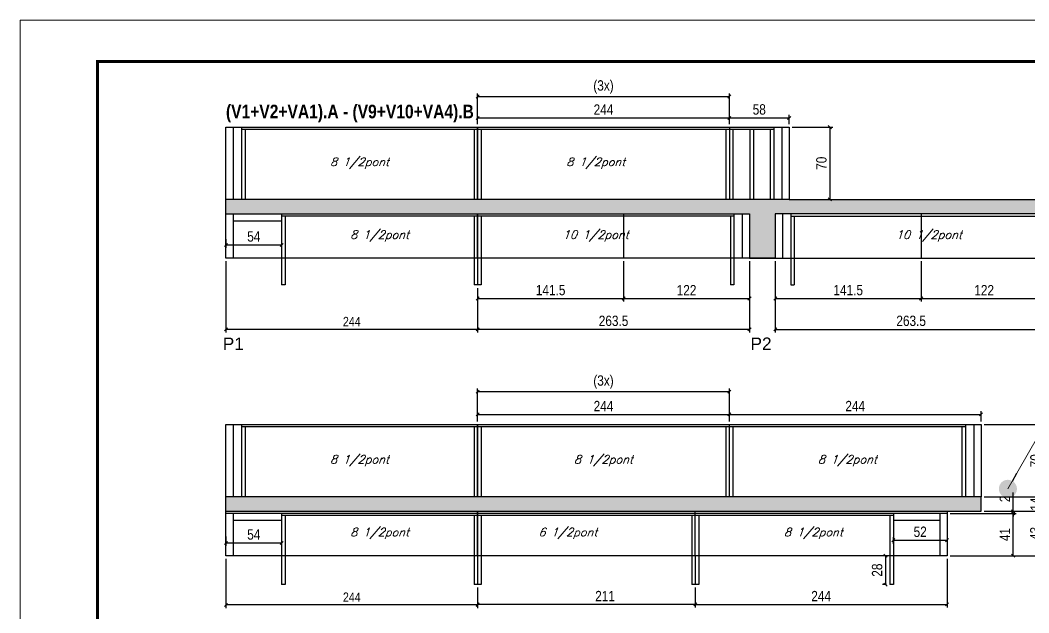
# Model space of a CAD drawing. Extents: x 3330 to 22105, y 1197 to 30204.
# Drawn here: x 16030 to 17007, y 24644 to 25219 of the extents above; entities that cross this region are included whole.
import ezdxf

# ---------------------------------------------------------------- set-up
doc = ezdxf.new("R2010")
doc.units = 0
doc.linetypes.add('DASHED', pattern=[0.75, 0.5, -0.25])
for name, color, linetype in [('5', 5, 'Continuous'), ('COTA', 241, 'Continuous'), ('NOMENCLATURA', 7, 'Continuous'), ('Painéis', 200, 'Continuous'), ('SARR_2.2x7', 40, 'Continuous'), ('SARR_3.5x7', 81, 'Continuous'), ('texto', 7, 'Continuous')]:
    doc.layers.add(name, color=color, linetype=linetype)
for name, color, linetype, lineweight in [('Folhas', 255, 'Continuous', 9), ('Hachura', 251, 'Continuous', 9), ('SARRAFO DE PRESSAO', 251, 'DASHED', 9)]:
    doc.layers.add(name, color=color, linetype=linetype, lineweight=lineweight)
doc.styles.add('COTA TECNICA', font='techl___.ttf', dxfattribs={"height": 10})
doc.styles.add('COTA TECNICA-50', font='techl___.ttf', dxfattribs={"height": 9})
doc.styles.add('Romans', font='romans.shx')
doc.styles.get("Standard").update_dxf_attribs({"font": 'arial.ttf'})
doc.styles.add('TECNICA', font='techb___.ttf', dxfattribs={"height": 10})
doc.dimstyles.new('3x', dxfattribs={"dimtxt": 10, "dimasz": 5, "dimexe": 7, "dimexo": 5, "dimgap": 4, "dimtad": 1, "dimdec": 4, "dimlfac": 0.333333, "dimdsep": 46, "dimtxsty": 'Standard', "dimblk": 'DOT', "dimcen": 0.09, "dimclrd": 1, "dimclre": 1, "dimclrt": 2, "dimadec": 0, "dimazin": 2, "dimtfac": 1, "dimtdec": 4, "dimtmove": 0, "dimatfit": 3, "dimldrblk": 'DOT', "dimfxl": 1, "dimtolj": 1, "dimtzin": 0, "dimlwd": 9, "dimlwe": 9, "dimarcsym": 0})
doc.dimstyles.new('COTA PAINEL-50', dxfattribs={"dimtxt": 9, "dimasz": 3, "dimexe": 3, "dimexo": 3, "dimgap": 3, "dimtad": 1, "dimdec": 1, "dimzin": 12, "dimdsep": 46, "dimtxsty": 'COTA TECNICA-50', "dimblk1": 'OBLIQUE', "dimblk2": 'OBLIQUE', "dimsah": 1, "dimcen": 0.9, "dimclrd": 4, "dimclre": 4, "dimclrt": 240, "dimadec": 1, "dimazin": 3, "dimtfac": 1, "dimtdec": 1, "dimtmove": 0, "dimatfit": 3, "dimfxl": 1, "dimtolj": 1, "dimtzin": 12, "dimarcsym": 0})
doc.dimstyles.new('PAINEL', dxfattribs={"dimtxt": 10, "dimasz": 3, "dimexe": 3, "dimexo": 3, "dimgap": 3, "dimtad": 1, "dimdec": 1, "dimzin": 12, "dimdsep": 46, "dimtxsty": 'COTA TECNICA', "dimblk1": 'OBLIQUE', "dimblk2": 'OBLIQUE', "dimsah": 1, "dimcen": 0.9, "dimclrd": 4, "dimclre": 4, "dimclrt": 240, "dimadec": 1, "dimazin": 3, "dimtfac": 1, "dimtdec": 1, "dimtmove": 0, "dimatfit": 3, "dimfxl": 1, "dimtolj": 1, "dimtzin": 12, "dimarcsym": 0})

# ---------------------------------------------------------------- blocks, each defined once
blk = doc.blocks.new('9999999999')
at = {"layer": 'Folhas'}
blk.add_lwpolyline([(98138.98, 34190.21), (99623.98, 34190.21), (99623.98, 35240.21), (98138.98, 35240.21)], close=True, dxfattribs=at)
at = {"layer": 'Folhas', "color": 30, "const_width": 3}
blk.add_lwpolyline([(98213.98, 34230.21), (99583.98, 34230.21), (99583.98, 35200.21), (98213.98, 35200.21)], close=True, dxfattribs=at)
blk = doc.blocks.new('_Oblique')
at = {"color": 0, "linetype": 'ByBlock', "lineweight": -2}
blk.add_line((-0.5, -0.5), (0.5, 0.5), dxfattribs=at)
blk = doc.blocks.new('*D2423')
at = {"layer": 'COTA', "color": 4, "linetype": 'ByBlock', "lineweight": -2, "transparency": 16777216}
for p, q in [((16229.04, 24985.18), (16229.04, 24916.18)), ((16473.04, 24959.18), (16473.04, 24916.18)), ((16473.04, 24919.18), (16229.04, 24919.18))]:
    blk.add_line(p, q, dxfattribs=at)
at = {"layer": 'Defpoints', "color": 0, "linetype": 'ByBlock', "transparency": 16777216}
for p in [(16229.04, 24988.18), (16473.04, 24962.18), (16229.04, 24919.18)]:
    blk.add_point(p, dxfattribs=at)
at = {"layer": 'COTA', "color": 4, "linetype": 'ByBlock', "lineweight": -2, "transparency": 16777216, "xscale": 3, "yscale": 3, "zscale": 3, "rotation": 180}
blk.add_blockref('_Oblique', (16229.04, 24919.18), dxfattribs=at)
at = {"layer": 'COTA', "color": 4, "linetype": 'ByBlock', "lineweight": -2, "transparency": 16777216, "xscale": 3, "yscale": 3, "zscale": 3}
blk.add_blockref('_Oblique', (16473.04, 24919.18), dxfattribs=at)
at = {"layer": 'COTA', "color": 240, "linetype": 'ByBlock', "transparency": 16777216, "insert": (16351.04, 24926.75), "char_height": 9, "attachment_point": 5, "style": 'COTA TECNICA-50'}
blk.add_mtext('\\A1;244', dxfattribs=at)
blk = doc.blocks.new('*D2424')
at = {"layer": 'COTA', "color": 4, "linetype": 'ByBlock', "lineweight": -2, "transparency": 16777216}
for p, q in [((16736.54, 24985.18), (16736.54, 24916.18)), ((16473.04, 24959.18), (16473.04, 24916.18)), ((16736.54, 24919.18), (16473.04, 24919.18))]:
    blk.add_line(p, q, dxfattribs=at)
at = {"layer": 'Defpoints', "color": 0, "linetype": 'ByBlock', "transparency": 16777216}
for p in [(16736.54, 24988.18), (16473.04, 24962.18), (16473.04, 24919.18)]:
    blk.add_point(p, dxfattribs=at)
at = {"layer": 'COTA', "color": 4, "linetype": 'ByBlock', "lineweight": -2, "transparency": 16777216, "xscale": 3, "yscale": 3, "zscale": 3, "rotation": 180}
blk.add_blockref('_Oblique', (16473.04, 24919.18), dxfattribs=at)
at = {"layer": 'COTA', "color": 4, "linetype": 'ByBlock', "lineweight": -2, "transparency": 16777216, "xscale": 3, "yscale": 3, "zscale": 3}
blk.add_blockref('_Oblique', (16736.54, 24919.18), dxfattribs=at)
at = {"layer": 'COTA', "color": 240, "linetype": 'ByBlock', "transparency": 16777216, "insert": (16604.79, 24927.4), "char_height": 10, "attachment_point": 5, "style": 'COTA TECNICA'}
blk.add_mtext('\\A1;263.5', dxfattribs=at)
blk = doc.blocks.new('*D2440')
at = {"layer": 'COTA', "color": 4, "linetype": 'ByBlock', "lineweight": -2, "transparency": 16777216}
for p, q in [((16229.04, 24696.86), (16229.04, 24649.09)), ((16473.04, 24668.86), (16473.04, 24649.09)), ((16473.04, 24652.09), (16229.04, 24652.09))]:
    blk.add_line(p, q, dxfattribs=at)
at = {"layer": 'Defpoints', "color": 0, "linetype": 'ByBlock', "transparency": 16777216}
for p in [(16229.04, 24699.86), (16473.04, 24671.86), (16229.04, 24652.09)]:
    blk.add_point(p, dxfattribs=at)
at = {"layer": 'COTA', "color": 4, "linetype": 'ByBlock', "lineweight": -2, "transparency": 16777216, "xscale": 3, "yscale": 3, "zscale": 3, "rotation": 180}
blk.add_blockref('_Oblique', (16229.04, 24652.09), dxfattribs=at)
at = {"layer": 'COTA', "color": 4, "linetype": 'ByBlock', "lineweight": -2, "transparency": 16777216, "xscale": 3, "yscale": 3, "zscale": 3}
blk.add_blockref('_Oblique', (16473.04, 24652.09), dxfattribs=at)
at = {"layer": 'COTA', "color": 240, "linetype": 'ByBlock', "transparency": 16777216, "insert": (16351.04, 24659.66), "char_height": 9, "attachment_point": 5, "style": 'COTA TECNICA-50'}
blk.add_mtext('\\A1;244', dxfattribs=at)
blk = doc.blocks.new('*D2441')
at = {"layer": 'COTA', "color": 4, "linetype": 'ByBlock', "lineweight": -2, "transparency": 16777216}
for p, q in [((16473.04, 24668.86), (16473.04, 24649.64)), ((16684.04, 24668.86), (16684.04, 24649.64)), ((16684.04, 24652.64), (16473.04, 24652.64))]:
    blk.add_line(p, q, dxfattribs=at)
at = {"layer": 'Defpoints', "color": 0, "linetype": 'ByBlock', "transparency": 16777216}
for p in [(16473.04, 24671.86), (16684.04, 24671.86), (16473.04, 24652.64)]:
    blk.add_point(p, dxfattribs=at)
at = {"layer": 'COTA', "color": 4, "linetype": 'ByBlock', "lineweight": -2, "transparency": 16777216, "xscale": 3, "yscale": 3, "zscale": 3, "rotation": 180}
blk.add_blockref('_Oblique', (16473.04, 24652.64), dxfattribs=at)
at = {"layer": 'COTA', "color": 4, "linetype": 'ByBlock', "lineweight": -2, "transparency": 16777216, "xscale": 3, "yscale": 3, "zscale": 3}
blk.add_blockref('_Oblique', (16684.04, 24652.64), dxfattribs=at)
at = {"layer": 'COTA', "color": 240, "linetype": 'ByBlock', "transparency": 16777216, "insert": (16596.54, 24660.69), "char_height": 10, "attachment_point": 5, "style": 'COTA TECNICA'}
blk.add_mtext('\\A1;211', dxfattribs=at)
blk = doc.blocks.new('*D2442')
at = {"layer": 'COTA', "color": 4, "linetype": 'ByBlock', "lineweight": -2, "transparency": 16777216}
for p, q in [((16928.04, 24696.86), (16928.04, 24649.6)), ((16684.04, 24668.86), (16684.04, 24649.6)), ((16684.04, 24652.6), (16928.04, 24652.6))]:
    blk.add_line(p, q, dxfattribs=at)
at = {"layer": 'Defpoints', "color": 0, "linetype": 'ByBlock', "transparency": 16777216}
for p in [(16928.04, 24699.86), (16684.04, 24671.86), (16928.04, 24652.6)]:
    blk.add_point(p, dxfattribs=at)
at = {"layer": 'COTA', "color": 4, "linetype": 'ByBlock', "lineweight": -2, "transparency": 16777216, "xscale": 3, "yscale": 3, "zscale": 3, "rotation": 180}
blk.add_blockref('_Oblique', (16684.04, 24652.6), dxfattribs=at)
at = {"layer": 'COTA', "color": 4, "linetype": 'ByBlock', "lineweight": -2, "transparency": 16777216, "xscale": 3, "yscale": 3, "zscale": 3}
blk.add_blockref('_Oblique', (16928.04, 24652.6), dxfattribs=at)
at = {"layer": 'COTA', "color": 240, "linetype": 'ByBlock', "transparency": 16777216, "insert": (16806.04, 24660.67), "char_height": 10, "attachment_point": 5, "style": 'COTA TECNICA'}
blk.add_mtext('\\A1;244', dxfattribs=at)
blk = doc.blocks.new('*D2447')
at = {"layer": 'COTA', "color": 4, "linetype": 'ByBlock', "lineweight": -2, "transparency": 16777216}
for p, q in [((16869.54, 24699.86), (16865.43, 24699.86)), ((16868.43, 24699.86), (16868.43, 24671.86)), ((16869.54, 24671.86), (16865.43, 24671.86))]:
    blk.add_line(p, q, dxfattribs=at)
at = {"layer": 'Defpoints', "color": 0, "linetype": 'ByBlock', "transparency": 16777216}
for p in [(16872.54, 24699.86), (16868.43, 24671.86), (16872.54, 24671.86)]:
    blk.add_point(p, dxfattribs=at)
at = {"layer": 'COTA', "color": 4, "linetype": 'ByBlock', "lineweight": -2, "transparency": 16777216, "xscale": 3, "yscale": 3, "zscale": 3}
for p, rotation in [((16868.43, 24699.86), 90), ((16868.43, 24671.86), 270)]:
    blk.add_blockref('_Oblique', p, dxfattribs=dict(at, rotation=rotation))
at = {"layer": 'COTA', "color": 240, "linetype": 'ByBlock', "transparency": 16777216, "insert": (16860.33, 24685.86), "char_height": 10, "attachment_point": 5, "rotation": 90, "style": 'COTA TECNICA'}
blk.add_mtext('\\A1;28', dxfattribs=at)
blk = doc.blocks.new('*D2448')
at = {"layer": 'COTA', "color": 4, "linetype": 'ByBlock', "lineweight": -2, "transparency": 16777216}
for p, q in [((16869.54, 24699.86), (16865.43, 24699.86)), ((16868.43, 24699.86), (16868.43, 24671.86)), ((16869.54, 24671.86), (16865.43, 24671.86))]:
    blk.add_line(p, q, dxfattribs=at)
at = {"layer": 'Defpoints', "color": 0, "linetype": 'ByBlock', "transparency": 16777216}
for p in [(16872.54, 24699.86), (16868.43, 24671.86), (16872.54, 24671.86)]:
    blk.add_point(p, dxfattribs=at)
at = {"layer": 'COTA', "color": 4, "linetype": 'ByBlock', "lineweight": -2, "transparency": 16777216, "xscale": 3, "yscale": 3, "zscale": 3}
for p, rotation in [((16868.43, 24699.86), 90), ((16868.43, 24671.86), 270)]:
    blk.add_blockref('_Oblique', p, dxfattribs=dict(at, rotation=rotation))
at = {"layer": 'COTA', "color": 240, "linetype": 'ByBlock', "transparency": 16777216, "insert": (16860.33, 24685.86), "char_height": 10, "attachment_point": 5, "rotation": 90, "style": 'COTA TECNICA'}
blk.add_mtext('\\A1;28', dxfattribs=at)
blk = doc.blocks.new('*D3654')
at = {"layer": 'COTA', "color": 4, "lineweight": -2, "transparency": 16777216}
for p, q in [((16229.04, 25006.68), (16229.04, 24998.05)), ((16283.04, 25006.68), (16283.04, 24998.05)), ((16229.04, 25001.05), (16283.04, 25001.05))]:
    blk.add_line(p, q, dxfattribs=at)
at = {"layer": 'Defpoints', "color": 0, "transparency": 16777216}
for p in [(16229.04, 25009.68), (16283.04, 25009.68), (16283.04, 25001.05)]:
    blk.add_point(p, dxfattribs=at)
at = {"layer": 'COTA', "color": 4, "lineweight": -2, "transparency": 16777216, "xscale": 3, "yscale": 3, "zscale": 3, "rotation": 180}
blk.add_blockref('_Oblique', (16229.04, 25001.05), dxfattribs=at)
at = {"layer": 'COTA', "color": 4, "lineweight": -2, "transparency": 16777216, "xscale": 3, "yscale": 3, "zscale": 3}
blk.add_blockref('_Oblique', (16283.04, 25001.05), dxfattribs=at)
at = {"layer": 'COTA', "color": 240, "transparency": 16777216, "insert": (16256.04, 25009.16), "char_height": 10, "attachment_point": 5, "style": 'COTA TECNICA'}
blk.add_mtext('\\A1;54', dxfattribs=at)
blk = doc.blocks.new('*D3656')
at = {"layer": 'COTA', "color": 4, "linetype": 'ByBlock', "lineweight": -2, "transparency": 16777216}
for p, q in [((16761.54, 24985.18), (16761.54, 24916.18)), ((17025.04, 24959.18), (17025.04, 24916.18)), ((16761.54, 24919.18), (17025.04, 24919.18))]:
    blk.add_line(p, q, dxfattribs=at)
at = {"layer": 'Defpoints', "color": 0, "linetype": 'ByBlock', "transparency": 16777216}
for p in [(16761.54, 24988.18), (17025.04, 24962.18), (17025.04, 24919.18)]:
    blk.add_point(p, dxfattribs=at)
at = {"layer": 'COTA', "color": 4, "linetype": 'ByBlock', "lineweight": -2, "transparency": 16777216, "xscale": 3, "yscale": 3, "zscale": 3, "rotation": 180}
blk.add_blockref('_Oblique', (16761.54, 24919.18), dxfattribs=at)
at = {"layer": 'COTA', "color": 4, "linetype": 'ByBlock', "lineweight": -2, "transparency": 16777216, "xscale": 3, "yscale": 3, "zscale": 3}
blk.add_blockref('_Oblique', (17025.04, 24919.18), dxfattribs=at)
at = {"layer": 'COTA', "color": 240, "linetype": 'ByBlock', "transparency": 16777216, "insert": (16893.29, 24927.4), "char_height": 10, "attachment_point": 5, "style": 'COTA TECNICA'}
blk.add_mtext('\\A1;263.5', dxfattribs=at)
blk = doc.blocks.new('*D3658')
at = {"layer": 'COTA', "color": 4, "lineweight": -2, "transparency": 16777216}
for p, q in [((16473.04, 25118.18), (16473.04, 25127.12)), ((16473.04, 25124.12), (16717.04, 25124.12)), ((16717.04, 25118.18), (16717.04, 25127.12))]:
    blk.add_line(p, q, dxfattribs=at)
at = {"layer": 'Defpoints', "color": 0, "transparency": 16777216}
for p in [(16717.04, 25124.12), (16473.04, 25115.18), (16717.04, 25115.18)]:
    blk.add_point(p, dxfattribs=at)
at = {"layer": 'COTA', "color": 4, "lineweight": -2, "transparency": 16777216, "xscale": 3, "yscale": 3, "zscale": 3, "rotation": 180}
blk.add_blockref('_Oblique', (16473.04, 25124.12), dxfattribs=at)
at = {"layer": 'COTA', "color": 4, "lineweight": -2, "transparency": 16777216, "xscale": 3, "yscale": 3, "zscale": 3}
blk.add_blockref('_Oblique', (16717.04, 25124.12), dxfattribs=at)
at = {"layer": 'COTA', "color": 240, "transparency": 16777216, "insert": (16595.04, 25132.19), "char_height": 10, "attachment_point": 5, "style": 'COTA TECNICA'}
blk.add_mtext('\\A1;244', dxfattribs=at)
blk = doc.blocks.new('*D3659')
at = {"layer": 'COTA', "color": 4, "lineweight": -2, "transparency": 16777216}
for p, q in [((16717.04, 25118.18), (16717.04, 25127.12)), ((16717.04, 25124.12), (16775.04, 25124.12)), ((16775.04, 25118.18), (16775.04, 25127.12))]:
    blk.add_line(p, q, dxfattribs=at)
at = {"layer": 'Defpoints', "color": 0, "transparency": 16777216}
for p in [(16775.04, 25124.12), (16717.04, 25115.18), (16775.04, 25115.18)]:
    blk.add_point(p, dxfattribs=at)
at = {"layer": 'COTA', "color": 4, "lineweight": -2, "transparency": 16777216, "xscale": 3, "yscale": 3, "zscale": 3, "rotation": 180}
blk.add_blockref('_Oblique', (16717.04, 25124.12), dxfattribs=at)
at = {"layer": 'COTA', "color": 4, "lineweight": -2, "transparency": 16777216, "xscale": 3, "yscale": 3, "zscale": 3}
blk.add_blockref('_Oblique', (16775.04, 25124.12), dxfattribs=at)
at = {"layer": 'COTA', "color": 240, "transparency": 16777216, "insert": (16746.04, 25132.25), "char_height": 10, "attachment_point": 5, "style": 'COTA TECNICA'}
blk.add_mtext('\\A1;58', dxfattribs=at)
blk = doc.blocks.new('*D3660')
at = {"layer": 'COTA', "color": 4, "lineweight": -2, "transparency": 16777216}
for p, q in [((16473.04, 25118.18), (16473.04, 25147.87)), ((16473.04, 25144.87), (16717.04, 25144.87)), ((16717.04, 25118.18), (16717.04, 25147.87))]:
    blk.add_line(p, q, dxfattribs=at)
at = {"layer": 'Defpoints', "color": 0, "transparency": 16777216}
for p in [(16717.04, 25144.87), (16473.04, 25115.18), (16717.04, 25115.18)]:
    blk.add_point(p, dxfattribs=at)
at = {"layer": 'COTA', "color": 4, "lineweight": -2, "transparency": 16777216, "xscale": 3, "yscale": 3, "zscale": 3, "rotation": 180}
blk.add_blockref('_Oblique', (16473.04, 25144.87), dxfattribs=at)
at = {"layer": 'COTA', "color": 4, "lineweight": -2, "transparency": 16777216, "xscale": 3, "yscale": 3, "zscale": 3}
blk.add_blockref('_Oblique', (16717.04, 25144.87), dxfattribs=at)
at = {"layer": 'COTA', "color": 240, "transparency": 16777216, "insert": (16595.04, 25154.09), "char_height": 10, "attachment_point": 5, "style": 'COTA TECNICA'}
blk.add_mtext('\\A1;(3x)', dxfattribs=at)
blk = doc.blocks.new('*D3663')
at = {"layer": 'COTA', "color": 4, "lineweight": -2, "transparency": 16777216}
for p, q in [((16778.04, 25115.18), (16817.43, 25115.18)), ((16814.43, 25115.18), (16814.43, 25045.18)), ((16778.04, 25045.18), (16817.43, 25045.18))]:
    blk.add_line(p, q, dxfattribs=at)
at = {"layer": 'Defpoints', "color": 0, "transparency": 16777216}
for p in [(16775.04, 25115.18), (16775.04, 25045.18), (16814.43, 25045.18)]:
    blk.add_point(p, dxfattribs=at)
at = {"layer": 'COTA', "color": 4, "lineweight": -2, "transparency": 16777216, "xscale": 3, "yscale": 3, "zscale": 3}
for p, rotation in [((16814.43, 25115.18), 90), ((16814.43, 25045.18), 270)]:
    blk.add_blockref('_Oblique', p, dxfattribs=dict(at, rotation=rotation))
at = {"layer": 'COTA', "color": 240, "transparency": 16777216, "insert": (16806.32, 25080.18), "char_height": 10, "attachment_point": 5, "rotation": 90, "style": 'COTA TECNICA'}
blk.add_mtext('\\A1;70', dxfattribs=at)
blk = doc.blocks.new('*D3664')
at = {"layer": 'COTA', "color": 4, "lineweight": -2, "transparency": 16777216}
for p, q in [((16614.54, 24985.18), (16614.54, 24946.09)), ((16473.04, 24959.18), (16473.04, 24946.09)), ((16473.04, 24949.09), (16614.54, 24949.09))]:
    blk.add_line(p, q, dxfattribs=at)
at = {"layer": 'Defpoints', "color": 0, "transparency": 16777216}
for p in [(16614.54, 24988.18), (16473.04, 24962.18), (16614.54, 24949.09)]:
    blk.add_point(p, dxfattribs=at)
at = {"layer": 'COTA', "color": 4, "lineweight": -2, "transparency": 16777216, "xscale": 3, "yscale": 3, "zscale": 3, "rotation": 180}
blk.add_blockref('_Oblique', (16473.04, 24949.09), dxfattribs=at)
at = {"layer": 'COTA', "color": 4, "lineweight": -2, "transparency": 16777216, "xscale": 3, "yscale": 3, "zscale": 3}
blk.add_blockref('_Oblique', (16614.54, 24949.09), dxfattribs=at)
at = {"layer": 'COTA', "color": 240, "transparency": 16777216, "insert": (16543.79, 24957.2), "char_height": 10, "attachment_point": 5, "style": 'COTA TECNICA'}
blk.add_mtext('\\A1;141.5', dxfattribs=at)
blk = doc.blocks.new('*D3665')
at = {"layer": 'COTA', "color": 4, "lineweight": -2, "transparency": 16777216}
for p, q in [((16614.54, 24985.18), (16614.54, 24946.09)), ((16736.54, 24985.18), (16736.54, 24946.09)), ((16614.54, 24949.09), (16736.54, 24949.09))]:
    blk.add_line(p, q, dxfattribs=at)
at = {"layer": 'Defpoints', "color": 0, "transparency": 16777216}
for p in [(16614.54, 24988.18), (16736.54, 24988.18), (16736.54, 24949.09)]:
    blk.add_point(p, dxfattribs=at)
at = {"layer": 'COTA', "color": 4, "lineweight": -2, "transparency": 16777216, "xscale": 3, "yscale": 3, "zscale": 3, "rotation": 180}
blk.add_blockref('_Oblique', (16614.54, 24949.09), dxfattribs=at)
at = {"layer": 'COTA', "color": 4, "lineweight": -2, "transparency": 16777216, "xscale": 3, "yscale": 3, "zscale": 3}
blk.add_blockref('_Oblique', (16736.54, 24949.09), dxfattribs=at)
at = {"layer": 'COTA', "color": 240, "transparency": 16777216, "insert": (16675.54, 24957.15), "char_height": 10, "attachment_point": 5, "style": 'COTA TECNICA'}
blk.add_mtext('\\A1;122', dxfattribs=at)
blk = doc.blocks.new('*D3666')
at = {"layer": 'COTA', "color": 4, "lineweight": -2, "transparency": 16777216}
for p, q in [((16761.54, 24985.18), (16761.54, 24946.09)), ((16903.04, 24985.18), (16903.04, 24946.09)), ((16761.54, 24949.09), (16903.04, 24949.09))]:
    blk.add_line(p, q, dxfattribs=at)
at = {"layer": 'Defpoints', "color": 0, "transparency": 16777216}
for p in [(16761.54, 24988.18), (16903.04, 24988.18), (16903.04, 24949.09)]:
    blk.add_point(p, dxfattribs=at)
at = {"layer": 'COTA', "color": 4, "lineweight": -2, "transparency": 16777216, "xscale": 3, "yscale": 3, "zscale": 3, "rotation": 180}
blk.add_blockref('_Oblique', (16761.54, 24949.09), dxfattribs=at)
at = {"layer": 'COTA', "color": 4, "lineweight": -2, "transparency": 16777216, "xscale": 3, "yscale": 3, "zscale": 3}
blk.add_blockref('_Oblique', (16903.04, 24949.09), dxfattribs=at)
at = {"layer": 'COTA', "color": 240, "transparency": 16777216, "insert": (16832.29, 24957.2), "char_height": 10, "attachment_point": 5, "style": 'COTA TECNICA'}
blk.add_mtext('\\A1;141.5', dxfattribs=at)
blk = doc.blocks.new('*D3667')
at = {"layer": 'COTA', "color": 4, "lineweight": -2, "transparency": 16777216}
for p, q in [((16903.04, 24985.18), (16903.04, 24946.09)), ((17025.04, 24959.18), (17025.04, 24946.09)), ((16903.04, 24949.09), (17025.04, 24949.09))]:
    blk.add_line(p, q, dxfattribs=at)
at = {"layer": 'Defpoints', "color": 0, "transparency": 16777216}
for p in [(16903.04, 24988.18), (17025.04, 24962.18), (17025.04, 24949.09)]:
    blk.add_point(p, dxfattribs=at)
at = {"layer": 'COTA', "color": 4, "lineweight": -2, "transparency": 16777216, "xscale": 3, "yscale": 3, "zscale": 3, "rotation": 180}
blk.add_blockref('_Oblique', (16903.04, 24949.09), dxfattribs=at)
at = {"layer": 'COTA', "color": 4, "lineweight": -2, "transparency": 16777216, "xscale": 3, "yscale": 3, "zscale": 3}
blk.add_blockref('_Oblique', (17025.04, 24949.09), dxfattribs=at)
at = {"layer": 'COTA', "color": 240, "transparency": 16777216, "insert": (16964.04, 24957.15), "char_height": 10, "attachment_point": 5, "style": 'COTA TECNICA'}
blk.add_mtext('\\A1;122', dxfattribs=at)
blk = doc.blocks.new('*D3669')
at = {"layer": 'COTA', "color": 4, "lineweight": -2, "transparency": 16777216}
for p, q in [((16876.04, 24711.36), (16876.04, 24717.87)), ((16876.04, 24714.87), (16928.04, 24714.87)), ((16928.04, 24718.36), (16928.04, 24711.87))]:
    blk.add_line(p, q, dxfattribs=at)
at = {"layer": 'Defpoints', "color": 0, "transparency": 16777216}
for p in [(16928.04, 24721.36), (16928.04, 24714.87), (16876.04, 24708.36)]:
    blk.add_point(p, dxfattribs=at)
at = {"layer": 'COTA', "color": 4, "lineweight": -2, "transparency": 16777216, "xscale": 3, "yscale": 3, "zscale": 3, "rotation": 180}
blk.add_blockref('_Oblique', (16876.04, 24714.87), dxfattribs=at)
at = {"layer": 'COTA', "color": 4, "lineweight": -2, "transparency": 16777216, "xscale": 3, "yscale": 3, "zscale": 3}
blk.add_blockref('_Oblique', (16928.04, 24714.87), dxfattribs=at)
at = {"layer": 'COTA', "color": 240, "transparency": 16777216, "insert": (16902.04, 24722.98), "char_height": 10, "attachment_point": 5, "style": 'COTA TECNICA'}
blk.add_mtext('\\A1;52', dxfattribs=at)
blk = doc.blocks.new('*D3675')
at = {"layer": 'COTA', "color": 4, "lineweight": -2, "transparency": 16777216}
for p, q in [((16229.04, 24718.36), (16229.04, 24709.24)), ((16229.04, 24712.24), (16283.04, 24712.24)), ((16283.04, 24718.36), (16283.04, 24709.24))]:
    blk.add_line(p, q, dxfattribs=at)
at = {"layer": 'Defpoints', "color": 0, "transparency": 16777216}
for p in [(16229.04, 24721.36), (16283.04, 24721.36), (16283.04, 24712.24)]:
    blk.add_point(p, dxfattribs=at)
at = {"layer": 'COTA', "color": 4, "lineweight": -2, "transparency": 16777216, "xscale": 3, "yscale": 3, "zscale": 3, "rotation": 180}
blk.add_blockref('_Oblique', (16229.04, 24712.24), dxfattribs=at)
at = {"layer": 'COTA', "color": 4, "lineweight": -2, "transparency": 16777216, "xscale": 3, "yscale": 3, "zscale": 3}
blk.add_blockref('_Oblique', (16283.04, 24712.24), dxfattribs=at)
at = {"layer": 'COTA', "color": 240, "transparency": 16777216, "insert": (16256.04, 24720.35), "char_height": 10, "attachment_point": 5, "style": 'COTA TECNICA'}
blk.add_mtext('\\A1;54', dxfattribs=at)
blk = doc.blocks.new('*D3676')
at = {"layer": 'COTA', "color": 4, "lineweight": -2, "transparency": 16777216}
for p, q in [((16473.04, 24829.86), (16473.04, 24839.76)), ((16473.04, 24836.76), (16717.04, 24836.76)), ((16717.04, 24829.86), (16717.04, 24839.76))]:
    blk.add_line(p, q, dxfattribs=at)
at = {"layer": 'Defpoints', "color": 0, "transparency": 16777216}
for p in [(16717.04, 24836.76), (16473.04, 24826.86), (16717.04, 24826.86)]:
    blk.add_point(p, dxfattribs=at)
at = {"layer": 'COTA', "color": 4, "lineweight": -2, "transparency": 16777216, "xscale": 3, "yscale": 3, "zscale": 3, "rotation": 180}
blk.add_blockref('_Oblique', (16473.04, 24836.76), dxfattribs=at)
at = {"layer": 'COTA', "color": 4, "lineweight": -2, "transparency": 16777216, "xscale": 3, "yscale": 3, "zscale": 3}
blk.add_blockref('_Oblique', (16717.04, 24836.76), dxfattribs=at)
at = {"layer": 'COTA', "color": 240, "transparency": 16777216, "insert": (16595.04, 24844.83), "char_height": 10, "attachment_point": 5, "style": 'COTA TECNICA'}
blk.add_mtext('\\A1;244', dxfattribs=at)
blk = doc.blocks.new('*D3677')
at = {"layer": 'COTA', "color": 4, "lineweight": -2, "transparency": 16777216}
for p, q in [((16717.04, 24829.86), (16717.04, 24839.76)), ((16717.04, 24836.76), (16961.04, 24836.76)), ((16961.04, 24829.86), (16961.04, 24839.76))]:
    blk.add_line(p, q, dxfattribs=at)
at = {"layer": 'Defpoints', "color": 0, "transparency": 16777216}
for p in [(16961.04, 24836.76), (16717.04, 24826.86), (16961.04, 24826.86)]:
    blk.add_point(p, dxfattribs=at)
at = {"layer": 'COTA', "color": 4, "lineweight": -2, "transparency": 16777216, "xscale": 3, "yscale": 3, "zscale": 3, "rotation": 180}
blk.add_blockref('_Oblique', (16717.04, 24836.76), dxfattribs=at)
at = {"layer": 'COTA', "color": 4, "lineweight": -2, "transparency": 16777216, "xscale": 3, "yscale": 3, "zscale": 3}
blk.add_blockref('_Oblique', (16961.04, 24836.76), dxfattribs=at)
at = {"layer": 'COTA', "color": 240, "transparency": 16777216, "insert": (16839.04, 24844.83), "char_height": 10, "attachment_point": 5, "style": 'COTA TECNICA'}
blk.add_mtext('\\A1;244', dxfattribs=at)
blk = doc.blocks.new('*D3678')
at = {"layer": 'COTA', "color": 4, "lineweight": -2, "transparency": 16777216}
for p, q in [((16473.04, 24829.86), (16473.04, 24861.87)), ((16473.04, 24858.87), (16717.04, 24858.87)), ((16717.04, 24829.86), (16717.04, 24861.87))]:
    blk.add_line(p, q, dxfattribs=at)
at = {"layer": 'Defpoints', "color": 0, "transparency": 16777216}
for p in [(16717.04, 24858.87), (16473.04, 24826.86), (16717.04, 24826.86)]:
    blk.add_point(p, dxfattribs=at)
at = {"layer": 'COTA', "color": 4, "lineweight": -2, "transparency": 16777216, "xscale": 3, "yscale": 3, "zscale": 3, "rotation": 180}
blk.add_blockref('_Oblique', (16473.04, 24858.87), dxfattribs=at)
at = {"layer": 'COTA', "color": 4, "lineweight": -2, "transparency": 16777216, "xscale": 3, "yscale": 3, "zscale": 3}
blk.add_blockref('_Oblique', (16717.04, 24858.87), dxfattribs=at)
at = {"layer": 'COTA', "color": 240, "transparency": 16777216, "insert": (16595.04, 24868.09), "char_height": 10, "attachment_point": 5, "style": 'COTA TECNICA'}
blk.add_mtext('\\A1;(3x)', dxfattribs=at)
blk = doc.blocks.new('*D3679')
at = {"layer": 'COTA', "color": 4, "linetype": 'ByBlock', "lineweight": -2, "transparency": 16777216}
for p, q in [((16964.04, 24756.86), (17024.92, 24756.86)), ((17021.92, 24742.86), (17021.92, 24756.86)), ((16964.04, 24742.86), (17024.92, 24742.86))]:
    blk.add_line(p, q, dxfattribs=at)
at = {"layer": 'Defpoints', "color": 0, "linetype": 'ByBlock', "transparency": 16777216}
for p in [(16961.04, 24756.86), (17021.92, 24756.86), (16961.04, 24742.86)]:
    blk.add_point(p, dxfattribs=at)
at = {"layer": 'COTA', "color": 4, "linetype": 'ByBlock', "lineweight": -2, "transparency": 16777216, "xscale": 3, "yscale": 3, "zscale": 3}
for p, rotation in [((17021.92, 24756.86), 90), ((17021.92, 24742.86), 270)]:
    blk.add_blockref('_Oblique', p, dxfattribs=dict(at, rotation=rotation))
at = {"layer": 'COTA', "color": 240, "linetype": 'ByBlock', "transparency": 16777216, "insert": (17013.85, 24749.86), "char_height": 10, "attachment_point": 5, "rotation": 90, "style": 'COTA TECNICA'}
blk.add_mtext('\\A1;14', dxfattribs=at)
blk = doc.blocks.new('*D3680')
at = {"layer": 'COTA', "color": 4, "linetype": 'ByBlock', "lineweight": -2, "transparency": 16777216}
for p, q in [((16964.04, 24742.86), (17024.92, 24742.86)), ((17021.92, 24742.86), (17021.92, 24699.86)), ((16931.04, 24699.86), (17024.92, 24699.86))]:
    blk.add_line(p, q, dxfattribs=at)
at = {"layer": 'Defpoints', "color": 0, "linetype": 'ByBlock', "transparency": 16777216}
for p in [(16961.04, 24742.86), (16928.04, 24699.86), (17021.92, 24699.86)]:
    blk.add_point(p, dxfattribs=at)
at = {"layer": 'COTA', "color": 4, "linetype": 'ByBlock', "lineweight": -2, "transparency": 16777216, "xscale": 3, "yscale": 3, "zscale": 3}
for p, rotation in [((17021.92, 24742.86), 90), ((17021.92, 24699.86), 270)]:
    blk.add_blockref('_Oblique', p, dxfattribs=dict(at, rotation=rotation))
at = {"layer": 'COTA', "color": 240, "linetype": 'ByBlock', "transparency": 16777216, "insert": (17013.7, 24721.36), "char_height": 10, "attachment_point": 5, "rotation": 90, "style": 'COTA TECNICA'}
blk.add_mtext('\\A1;43', dxfattribs=at)
blk = doc.blocks.new('*D3681')
at = {"layer": 'COTA', "color": 4, "linetype": 'ByBlock', "lineweight": -2, "transparency": 16777216}
for p, q in [((16931.04, 24740.86), (16995.17, 24740.86)), ((16992.17, 24699.86), (16992.17, 24740.86)), ((16931.04, 24699.86), (16995.17, 24699.86))]:
    blk.add_line(p, q, dxfattribs=at)
at = {"layer": 'Defpoints', "color": 0, "linetype": 'ByBlock', "transparency": 16777216}
for p in [(16928.04, 24740.86), (16992.17, 24740.86), (16928.04, 24699.86)]:
    blk.add_point(p, dxfattribs=at)
at = {"layer": 'COTA', "color": 4, "linetype": 'ByBlock', "lineweight": -2, "transparency": 16777216, "xscale": 3, "yscale": 3, "zscale": 3}
for p, rotation in [((16992.17, 24740.86), 90), ((16992.17, 24699.86), 270)]:
    blk.add_blockref('_Oblique', p, dxfattribs=dict(at, rotation=rotation))
at = {"layer": 'COTA', "color": 240, "linetype": 'ByBlock', "transparency": 16777216, "insert": (16984.09, 24720.36), "char_height": 10, "attachment_point": 5, "rotation": 90, "style": 'COTA TECNICA'}
blk.add_mtext('\\A1;41', dxfattribs=at)
blk = doc.blocks.new('*D3682')
at = {"layer": 'COTA', "color": 4, "linetype": 'ByBlock', "lineweight": -2, "transparency": 16777216}
for p, q in [((16992.17, 24742.86), (16992.17, 24760.97)), ((16964.04, 24742.86), (16995.17, 24742.86)), ((16964.04, 24740.86), (16995.17, 24740.86)), ((16992.17, 24740.86), (16992.17, 24742.86)), ((16992.17, 24740.86), (16992.17, 24737.86))]:
    blk.add_line(p, q, dxfattribs=at)
at = {"layer": 'Defpoints', "color": 0, "linetype": 'ByBlock', "transparency": 16777216}
for p in [(16961.04, 24742.86), (16961.04, 24740.86), (16992.17, 24742.86)]:
    blk.add_point(p, dxfattribs=at)
at = {"layer": 'COTA', "color": 4, "linetype": 'ByBlock', "lineweight": -2, "transparency": 16777216, "xscale": 3, "yscale": 3, "zscale": 3}
for p, rotation in [((16992.17, 24742.86), 270), ((16992.17, 24740.86), 90)]:
    blk.add_blockref('_Oblique', p, dxfattribs=dict(at, rotation=rotation))
at = {"layer": 'COTA', "color": 240, "linetype": 'ByBlock', "transparency": 16777216, "insert": (16984.17, 24754.92), "char_height": 10, "attachment_point": 5, "rotation": 90, "style": 'COTA TECNICA'}
blk.add_mtext('\\A1;2', dxfattribs=at)
blk = doc.blocks.new('*D3683')
at = {"layer": 'COTA', "color": 4, "lineweight": -2, "transparency": 16777216}
for p, q in [((16964.04, 24826.86), (17024.92, 24826.86)), ((17021.92, 24756.86), (17021.92, 24826.86)), ((16964.04, 24756.86), (17024.92, 24756.86))]:
    blk.add_line(p, q, dxfattribs=at)
at = {"layer": 'Defpoints', "color": 0, "transparency": 16777216}
for p in [(16961.04, 24826.86), (17021.92, 24826.86), (16961.04, 24756.86)]:
    blk.add_point(p, dxfattribs=at)
at = {"layer": 'COTA', "color": 4, "lineweight": -2, "transparency": 16777216, "xscale": 3, "yscale": 3, "zscale": 3}
for p, rotation in [((17021.92, 24826.86), 90), ((17021.92, 24756.86), 270)]:
    blk.add_blockref('_Oblique', p, dxfattribs=dict(at, rotation=rotation))
at = {"layer": 'COTA', "color": 240, "transparency": 16777216, "insert": (17013.82, 24791.86), "char_height": 10, "attachment_point": 5, "rotation": 90, "style": 'COTA TECNICA'}
blk.add_mtext('\\A1;70', dxfattribs=at)
blk = doc.blocks.new('*D3684')
at = {"layer": 'COTA', "color": 4, "lineweight": -2, "transparency": 16777216}
for p, q in [((16964.04, 24826.86), (17059.02, 24826.86)), ((17056.02, 24699.86), (17056.02, 24826.86)), ((16931.04, 24699.86), (17059.02, 24699.86))]:
    blk.add_line(p, q, dxfattribs=at)
at = {"layer": 'Defpoints', "color": 0, "transparency": 16777216}
for p in [(16961.04, 24826.86), (17056.02, 24826.86), (16928.04, 24699.86)]:
    blk.add_point(p, dxfattribs=at)
at = {"layer": 'COTA', "color": 4, "lineweight": -2, "transparency": 16777216, "xscale": 3, "yscale": 3, "zscale": 3}
for p, rotation in [((17056.02, 24826.86), 90), ((17056.02, 24699.86), 270)]:
    blk.add_blockref('_Oblique', p, dxfattribs=dict(at, rotation=rotation))
at = {"layer": 'COTA', "color": 240, "transparency": 16777216, "insert": (17047.94, 24763.36), "char_height": 10, "attachment_point": 5, "rotation": 90, "style": 'COTA TECNICA'}
blk.add_mtext('\\A1;127', dxfattribs=at)
blk = doc.blocks.new('_Dot')
at = {"color": 0, "linetype": 'ByBlock', "lineweight": -2}
blk.add_line((-0.5, 0), (-1, 0), dxfattribs=at)
at = {"color": 0, "linetype": 'ByBlock', "const_width": 0.5}
blk.add_lwpolyline([(-0.25, 0, 1), (0.25, 0, 1)], format="xyb", close=True, dxfattribs=at)

msp = doc.modelspace()

# ---------------------------------------------------------------- hatches: boundary and pattern name
at = {"layer": 'COTA'}
h = msp.add_hatch(dxfattribs=at)
h.set_pattern_fill('AR-CONC', color=256, scale=0.03)
h.paths.add_polyline_path([(16761.54, 25031.18), (17025.04, 25031.18), (17269.04, 25031.18), (17269.04, 25045.18), (16775.04, 25045.18), (16473.04, 25045.18), (16229.04, 25045.18), (16229.04, 25031.18), (16473.04, 25031.18), (16736.54, 25031.18), (16736.54, 24988.18), (16761.54, 24988.18)])
h = msp.add_hatch(dxfattribs=at)
h.set_pattern_fill('AR-CONC', color=256, scale=0.03)
h.paths.add_polyline_path([(16961.04, 24756.86), (16473.04, 24756.86), (16229.04, 24756.86), (16229.04, 24742.86), (16928.04, 24742.86), (16961.04, 24742.86)])

# ---------------------------------------------------------------- linework, layer by layer
at = {"layer": 'COTA', "linetype": 'ByBlock'}
for p, q in [((16229.04, 25031.18), (16229.04, 25045.18)), ((16473.04, 24988.18), (16473.04, 24962.18)), ((16761.54, 24988.18), (16736.54, 24988.18)), ((16736.54, 24988.18), (16761.54, 24988.18)), ((16286.54, 24962.18), (16283.04, 24962.18)), ((16476.54, 24962.18), (16469.54, 24962.18)), ((16721.54, 24962.18), (16718.04, 24962.18)), ((16776.54, 24962.18), (16780.04, 24962.18)), ((16229.04, 24742.86), (16229.04, 24756.86)), ((16473.04, 24699.86), (16473.04, 24671.86)), ((16684.04, 24699.86), (16684.04, 24671.86)), ((16286.54, 24671.86), (16283.04, 24671.86)), ((16476.54, 24671.86), (16469.54, 24671.86)), ((16687.54, 24671.86), (16680.54, 24671.86)), ((16876.04, 24671.86), (16872.54, 24671.86))]:
    msp.add_line(p, q, dxfattribs=at)
at = {"layer": 'COTA'}
for p, q in [((16775.04, 25045.18), (17269.04, 25045.18)), ((16961.04, 24742.86), (16961.04, 24756.86)), ((16928.04, 24742.86), (16961.04, 24742.86))]:
    msp.add_line(p, q, dxfattribs=at)
at = {"layer": 'Painéis', "linetype": 'Continuous'}
for p, q in [((16717.04, 25115.18), (16717.04, 25045.18)), ((16473.04, 24988.18), (16473.04, 25031.18)), ((16614.54, 25031.18), (16614.54, 24988.18)), ((16903.04, 25031.18), (16903.04, 24988.18)), ((16717.04, 24756.86), (16717.04, 24826.86)), ((16473.04, 24699.86), (16473.04, 24742.86)), ((16684.04, 24699.86), (16684.04, 24742.86))]:
    msp.add_line(p, q, dxfattribs=at)
for points in [[(16229.04, 25115.18), (16473.04, 25115.18), (16473.04, 25045.18), (16229.04, 25045.18)], [(16473.04, 25115.18), (16775.04, 25115.18), (16775.04, 25045.18), (16473.04, 25045.18)], [(16229.04, 25031.18), (16473.04, 25031.18), (16473.04, 24988.18), (16229.04, 24988.18)], [(16473.04, 25031.18), (16736.54, 25031.18), (16736.54, 24988.18), (16473.04, 24988.18)], [(17025.04, 25031.18), (16761.54, 25031.18), (16761.54, 24988.18), (17025.04, 24988.18)], [(16229.04, 24826.86), (16473.04, 24826.86), (16473.04, 24756.86), (16229.04, 24756.86)], [(16473.04, 24826.86), (16961.04, 24826.86), (16961.04, 24756.86), (16473.04, 24756.86)], [(16229.04, 24742.86), (16473.04, 24742.86), (16473.04, 24699.86), (16229.04, 24699.86)], [(16229.04, 24742.86), (16928.04, 24742.86), (16928.04, 24740.86), (16229.04, 24740.86)], [(16473.04, 24742.86), (16928.04, 24742.86), (16928.04, 24699.86), (16473.04, 24699.86)]]:
    msp.add_lwpolyline(points, close=True, dxfattribs=at)
at = {"layer": 'SARR_2.2x7', "linetype": 'Continuous'}
for p, q in [((16236.04, 25115.18), (16236.04, 25045.18)), ((16473.04, 25112.98), (16244.04, 25112.98)), ((16717.04, 25112.98), (16473.04, 25112.98)), ((16760.04, 25112.98), (16717.04, 25112.98)), ((16768.04, 25115.18), (16768.04, 25045.18)), ((16236.04, 25031.18), (16236.04, 24988.18)), ((16283.04, 25024.18), (16236.04, 25024.18)), ((16473.04, 25028.98), (16283.04, 25028.98)), ((16721.54, 25028.98), (16473.04, 25028.98)), ((16729.54, 25031.18), (16729.54, 24988.18)), ((16768.54, 25031.18), (16768.54, 24988.18)), ((16776.54, 25028.98), (17025.04, 25028.98)), ((16236.04, 24826.86), (16236.04, 24756.86)), ((16954.04, 24826.86), (16954.04, 24756.86)), ((16473.04, 24824.66), (16244.04, 24824.66)), ((16717.04, 24824.66), (16473.04, 24824.66)), ((16946.04, 24824.66), (16717.04, 24824.66)), ((16236.04, 24740.86), (16236.04, 24699.86)), ((16473.04, 24738.66), (16283.04, 24738.66)), ((16684.04, 24738.66), (16473.04, 24738.66)), ((16876.04, 24738.66), (16684.04, 24738.66)), ((16921.04, 24740.86), (16921.04, 24699.86)), ((16283.04, 24733.86), (16236.04, 24733.86)), ((16921.04, 24733.86), (16876.04, 24733.86))]:
    msp.add_line(p, q, dxfattribs=at)
at = {"layer": 'SARR_3.5x7'}
for p, q in [((16244.04, 25115.18), (16244.04, 25045.18)), ((16247.54, 25112.98), (16247.54, 25045.18)), ((16469.54, 25112.98), (16469.54, 25045.18)), ((16476.54, 25112.98), (16476.54, 25045.18)), ((16713.54, 25112.98), (16713.54, 25045.18)), ((16720.54, 25112.98), (16720.54, 25045.18)), ((16736.92, 25112.98), (16736.92, 25045.18)), ((16740.42, 25112.98), (16740.42, 25045.18)), ((16756.54, 25112.98), (16756.54, 25045.18)), ((16760.04, 25115.18), (16760.04, 25045.18)), ((16283.04, 25031.18), (16283.04, 24962.18)), ((16286.54, 25028.98), (16286.54, 24962.18)), ((16469.54, 25028.98), (16469.54, 24962.18)), ((16476.54, 25028.98), (16476.54, 24962.18)), ((16718.04, 25028.98), (16718.04, 24962.18)), ((16721.54, 25031.18), (16721.54, 24962.18)), ((16776.54, 25031.18), (16776.54, 24962.18)), ((16780.04, 25028.98), (16780.04, 24962.18)), ((16244.04, 24826.86), (16244.04, 24756.86)), ((16946.04, 24826.86), (16946.04, 24756.86)), ((16247.54, 24824.66), (16247.54, 24756.86)), ((16469.54, 24824.66), (16469.54, 24756.86)), ((16476.54, 24824.66), (16476.54, 24756.86)), ((16713.54, 24824.66), (16713.54, 24756.86)), ((16720.54, 24824.66), (16720.54, 24756.86)), ((16942.54, 24824.66), (16942.54, 24756.86)), ((16283.04, 24740.86), (16283.04, 24671.86)), ((16286.54, 24738.66), (16286.54, 24671.86)), ((16469.54, 24738.66), (16469.54, 24671.86)), ((16476.54, 24738.66), (16476.54, 24671.86)), ((16680.54, 24738.66), (16680.54, 24671.86)), ((16687.54, 24738.66), (16687.54, 24671.86)), ((16872.54, 24738.66), (16872.54, 24671.86)), ((16876.04, 24740.86), (16876.04, 24671.86))]:
    msp.add_line(p, q, dxfattribs=at)

# ---------------------------------------------------------------- block references
at = {"layer": 'SARRAFO DE PRESSAO', "color": 6, "linetype": 'ByBlock'}
msp.add_blockref('9999999999', (-82109.42, -10021.38), dxfattribs=at)

# ---------------------------------------------------------------- texts
at = {"layer": '5', "linetype": 'Continuous'}
for s, p in [('P1', (16225.94, 24899.29)), ('P2', (16737.51, 24899.29))]:
    msp.add_text(s, height=12, rotation=359.99996, dxfattribs=at).set_placement(p)
at = {"layer": 'NOMENCLATURA', "style": 'TECNICA'}
msp.add_text('(V1+V2+VA1).A - (V9+V10+VA4).B', height=13.2, dxfattribs=at).set_placement((16229.04, 25123.7))
at = {"layer": 'texto', "color": 2, "char_height": 8, "attachment_point": 5, "style": 'Romans'}
for s, insert in [('{\\Q19;\\C256;8 1/2pont}', (16358.54, 25080.18)), ('{\\Q19;\\C256;8 1/2pont}', (16587.54, 25080.18)), ('{\\Q19;\\C256;8 1/2pont}', (16378.04, 25009.68)), ('{\\Q19;\\C256;10 1/2pont}', (16587.54, 25009.68)), ('{\\Q19;\\C256;10 1/2pont}', (16910.54, 25009.68)), ('{\\Q19;\\C256;8 1/2pont}', (16358.54, 24791.86)), ('{\\Q19;\\C256;8 1/2pont}', (16595.04, 24791.86)), ('{\\Q19;\\C256;8 1/2pont}', (16831.54, 24791.86)), ('{\\Q19;\\C256;8 1/2pont}', (16378.04, 24721.36)), ('{\\Q19;\\C256;6 1/2pont}', (16560.54, 24721.36)), ('{\\Q19;\\C256;8 1/2pont}', (16798.54, 24721.36))]:
    msp.add_mtext(s, dxfattribs=dict(at, insert=insert))

# ---------------------------------------------------------------- dimensions: what is measured, and where the dimension line sits
at = {"layer": 'COTA'}
for base, p1, p2, picture, middle in [((16717.04, 25144.87), (16473.04, 25115.18), (16717.04, 25115.18), '*D3660', (16595.04, 25154.09)), ((16717.04, 24858.87), (16473.04, 24826.86), (16717.04, 24826.86), '*D3678', (16595.04, 24868.09))]:
    dim = msp.add_linear_dim(base=base, p1=p1, p2=p2, text='(3x)', dimstyle='PAINEL', dxfattribs=at)
    dim.commit()
    dim.dimension.update_dxf_attribs({"geometry": picture, "text_midpoint": middle})
for base, p1, p2, picture, middle in [((16717.04, 25124.12), (16473.04, 25115.18), (16717.04, 25115.18), '*D3658', (16595.04, 25132.19)), ((16283.04, 25001.05), (16229.04, 25009.68), (16283.04, 25009.68), '*D3654', (16256.04, 25009.16)), ((16614.54, 24949.09), (16473.04, 24962.18), (16614.54, 24988.18), '*D3664', (16543.79, 24957.2)), ((16903.04, 24949.09), (16761.54, 24988.18), (16903.04, 24988.18), '*D3666', (16832.29, 24957.2)), ((16717.04, 24836.76), (16473.04, 24826.86), (16717.04, 24826.86), '*D3676', (16595.04, 24844.83)), ((16928.04, 24714.87), (16876.04, 24708.36), (16928.04, 24721.36), '*D3669', (16902.04, 24722.98)), ((16283.04, 24712.24), (16229.04, 24721.36), (16283.04, 24721.36), '*D3675', (16256.04, 24720.35))]:
    dim = msp.add_linear_dim(base=base, p1=p1, p2=p2, dimstyle='PAINEL', dxfattribs=at)
    dim.commit()
    dim.dimension.update_dxf_attribs({"geometry": picture, "text_midpoint": middle})
for base, p1, p2, picture, middle in [((16775.04, 25124.12), (16717.04, 25115.18), (16775.04, 25115.18), '*D3659', (16746.04, 25132.25)), ((16736.54, 24949.09), (16614.54, 24988.18), (16736.54, 24988.18), '*D3665', (16675.54, 24957.15)), ((17025.04, 24949.09), (16903.04, 24988.18), (17025.04, 24962.18), '*D3667', (16964.04, 24957.15)), ((16961.04, 24836.76), (16717.04, 24826.86), (16961.04, 24826.86), '*D3677', (16839.04, 24844.83))]:
    dim = msp.add_linear_dim(base=base, p1=p1, p2=p2, dimstyle='PAINEL', override={"dimtmove": 1}, dxfattribs=at)
    dim.commit()
    dim.dimension.update_dxf_attribs({"geometry": picture, "text_midpoint": middle})
for base, p1, p2, picture, middle in [((16814.43, 25045.18), (16775.04, 25115.18), (16775.04, 25045.18), '*D3663', (16806.32, 25080.18)), ((17056.02, 24826.86), (16928.04, 24699.86), (16961.04, 24826.86), '*D3684', (17047.94, 24763.36)), ((17021.92, 24826.86), (16961.04, 24756.86), (16961.04, 24826.86), '*D3683', (17013.82, 24791.86))]:
    dim = msp.add_linear_dim(base=base, p1=p1, p2=p2, angle=90, dimstyle='PAINEL', dxfattribs=at)
    dim.commit()
    dim.dimension.update_dxf_attribs({"geometry": picture, "text_midpoint": middle})
at = {"layer": 'COTA', "linetype": 'ByBlock'}
dim = msp.add_linear_dim(base=(16229.04, 24919.18), p1=(16473.04, 24962.18), p2=(16229.04, 24988.18), angle=180, dimstyle='COTA PAINEL-50', override={"dimarcsym": 1}, dxfattribs=at)
dim.commit()
dim.dimension.update_dxf_attribs({"geometry": '*D2423', "text_midpoint": (16351.04, 24926.75)})
dim = msp.add_linear_dim(base=(16473.04, 24919.18), p1=(16736.54, 24988.18), p2=(16473.04, 24962.18), dimstyle='PAINEL', dxfattribs=at)
dim.commit()
dim.dimension.update_dxf_attribs({"geometry": '*D2424', "text_midpoint": (16604.79, 24927.4)})
for base, p1, p2, angle, picture, middle in [((17025.04, 24919.18), (16761.54, 24988.18), (17025.04, 24962.18), 180, '*D3656', (16893.29, 24927.4)), ((16992.17, 24742.86), (16961.04, 24740.86), (16961.04, 24742.86), 90, '*D3682', (16984.17, 24754.92)), ((17021.92, 24699.86), (16961.04, 24742.86), (16928.04, 24699.86), 90, '*D3680', (17013.7, 24721.36)), ((16992.17, 24740.86), (16928.04, 24699.86), (16928.04, 24740.86), 90, '*D3681', (16984.09, 24720.36)), ((16868.43, 24671.86), (16872.54, 24699.86), (16872.54, 24671.86), 90, '*D2447', (16860.33, 24685.86)), ((16868.43, 24671.86), (16872.54, 24699.86), (16872.54, 24671.86), 90, '*D2448', (16860.33, 24685.86))]:
    dim = msp.add_linear_dim(base=base, p1=p1, p2=p2, angle=angle, dimstyle='PAINEL', dxfattribs=at)
    dim.commit()
    dim.dimension.update_dxf_attribs({"geometry": picture, "text_midpoint": middle})
dim = msp.add_linear_dim(base=(17021.92, 24756.86), p1=(16961.04, 24742.86), p2=(16961.04, 24756.86), angle=90, dimstyle='PAINEL', dxfattribs=at)
dim.commit()
dim.dimension.update_dxf_attribs({"geometry": '*D3679', "text_midpoint": (17021.92, 24749.86), "dimtype": 160})
dim = msp.add_linear_dim(base=(16229.04, 24652.09), p1=(16473.04, 24671.86), p2=(16229.04, 24699.86), angle=180, dimstyle='COTA PAINEL-50', override={"dimarcsym": 1}, dxfattribs=at)
dim.commit()
dim.dimension.update_dxf_attribs({"geometry": '*D2440', "text_midpoint": (16351.04, 24652.09), "dimtype": 160})
for base, p2, picture, middle in [((16928.04, 24652.6), (16928.04, 24699.86), '*D2442', (16806.04, 24652.6)), ((16473.04, 24652.64), (16473.04, 24671.86), '*D2441', (16596.54, 24652.64))]:
    dim = msp.add_linear_dim(base=base, p1=(16684.04, 24671.86), p2=p2, dimstyle='PAINEL', dxfattribs=at)
    dim.commit()
    dim.dimension.update_dxf_attribs({"geometry": picture, "text_midpoint": middle, "dimtype": 160})

# ---------------------------------------------------------------- leaders
at = {"layer": 'Hachura'}
msp.add_leader([(16987.07, 24764.63), (17015.92, 24814.6), (17197.36, 24814.6)], dimstyle='3x', override={"dimasz": 17.5, "dimgap": 4, "dimtad": 0}, dxfattribs=at)

doc.saveas('drawing.dxf')
